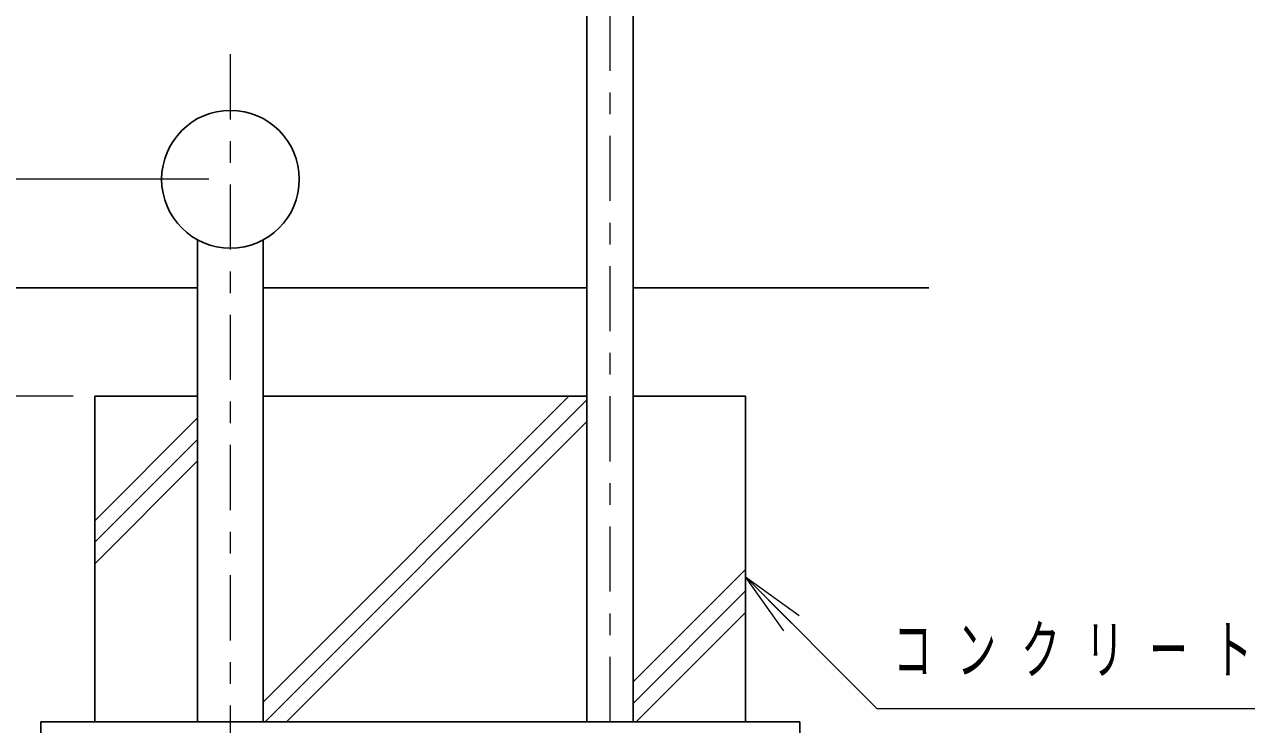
# Model space of a CAD drawing. Units: millimetres on the paper. Extents: x -365 to 0, y -54 to 257.
# Drawn here: x -84.6 to -28.2, y 88.6 to 120.9 of the extents above; entities that cross this region are included whole.
import ezdxf

# ---------------------------------------------------------------- set-up
doc = ezdxf.new("R2010")
doc.units = ezdxf.units.MM
doc.linetypes.add('USER2', pattern=[6, 3, -1, 1, -1])
doc.layers.add('LY_1', color=7, linetype='Continuous', lineweight=13)
doc.styles.add('ＭＳ ゴシック', font='')
doc.styles.get('ＭＳ ゴシック').set_extended_font_data('MS Gothic')

msp = doc.modelspace()

# ---------------------------------------------------------------- linework, layer by layer
at = {"layer": 'LY_1', "linetype": 'USER2'}
for p, q in [((-57.551, 88.754), (-57.551, 149.183)), ((-75.051, 80.511), (-75.051, 120.386))]:
    msp.add_line(p, q, dxfattribs=at)
at = {"layer": 'LY_1', "lineweight": 25}
for p, q in [((-56.484, 88.754), (-56.484, 129.379)), ((-58.619, 88.754), (-58.619, 127.004)), ((-76.564, 88.754), (-76.564, 110.963)), ((-73.539, 88.754), (-73.539, 110.963)), ((-88.947, 108.754), (-76.564, 108.754)), ((-73.539, 108.754), (-58.619, 108.754)), ((-56.484, 108.754), (-42.849, 108.754)), ((-81.301, 103.754), (-81.301, 88.754)), ((-81.301, 103.754), (-76.564, 103.754)), ((-73.539, 103.754), (-58.619, 103.754)), ((-56.484, 103.754), (-51.301, 103.754)), ((-51.301, 103.754), (-51.301, 88.754)), ((-83.801, 88.754), (-48.801, 88.754)), ((-83.801, 88.754), (-83.801, 81.254)), ((-48.801, 88.754), (-48.801, 81.254))]:
    msp.add_line(p, q, dxfattribs=at)
at = {"layer": 'LY_1'}
for p, q in [((-76.051, 113.754), (-100.444, 113.754)), ((-82.301, 103.754), (-100.444, 103.754)), ((-73.539, 89.661), (-59.446, 103.754)), ((-73.456, 88.754), (-58.619, 103.591)), ((-81.301, 98.021), (-76.564, 102.758)), ((-72.466, 88.754), (-58.619, 102.601)), ((-81.301, 97.031), (-76.564, 101.768)), ((-81.301, 96.041), (-76.564, 100.778)), ((-56.484, 90.594), (-51.301, 95.777)), ((-49.534, 92.955), (-51.301, 95.429)), ((-51.301, 95.429), (-48.827, 93.662)), ((-51.301, 95.429), (-49.18, 93.308)), ((-56.484, 89.604), (-51.301, 94.787)), ((-56.344, 88.754), (-51.301, 93.797))]:
    msp.add_line(p, q, dxfattribs=at)
msp.add_lwpolyline([(-51.301, 95.429), (-45.248, 89.376), (-26.08, 89.376)], dxfattribs=at)
at = {"layer": 'LY_1', "lineweight": 25}
msp.add_circle((-75.051, 113.754), 3.175, dxfattribs=at)

# ---------------------------------------------------------------- texts
at = {"layer": 'LY_1', "insert": (-44.497, 92.026), "char_height": 2.199, "attachment_point": 4, "style": 'ＭＳ ゴシック'}
msp.add_mtext('\\T1.64;\\W0.6;コンクリート', dxfattribs=at)

doc.saveas('drawing.dxf')
